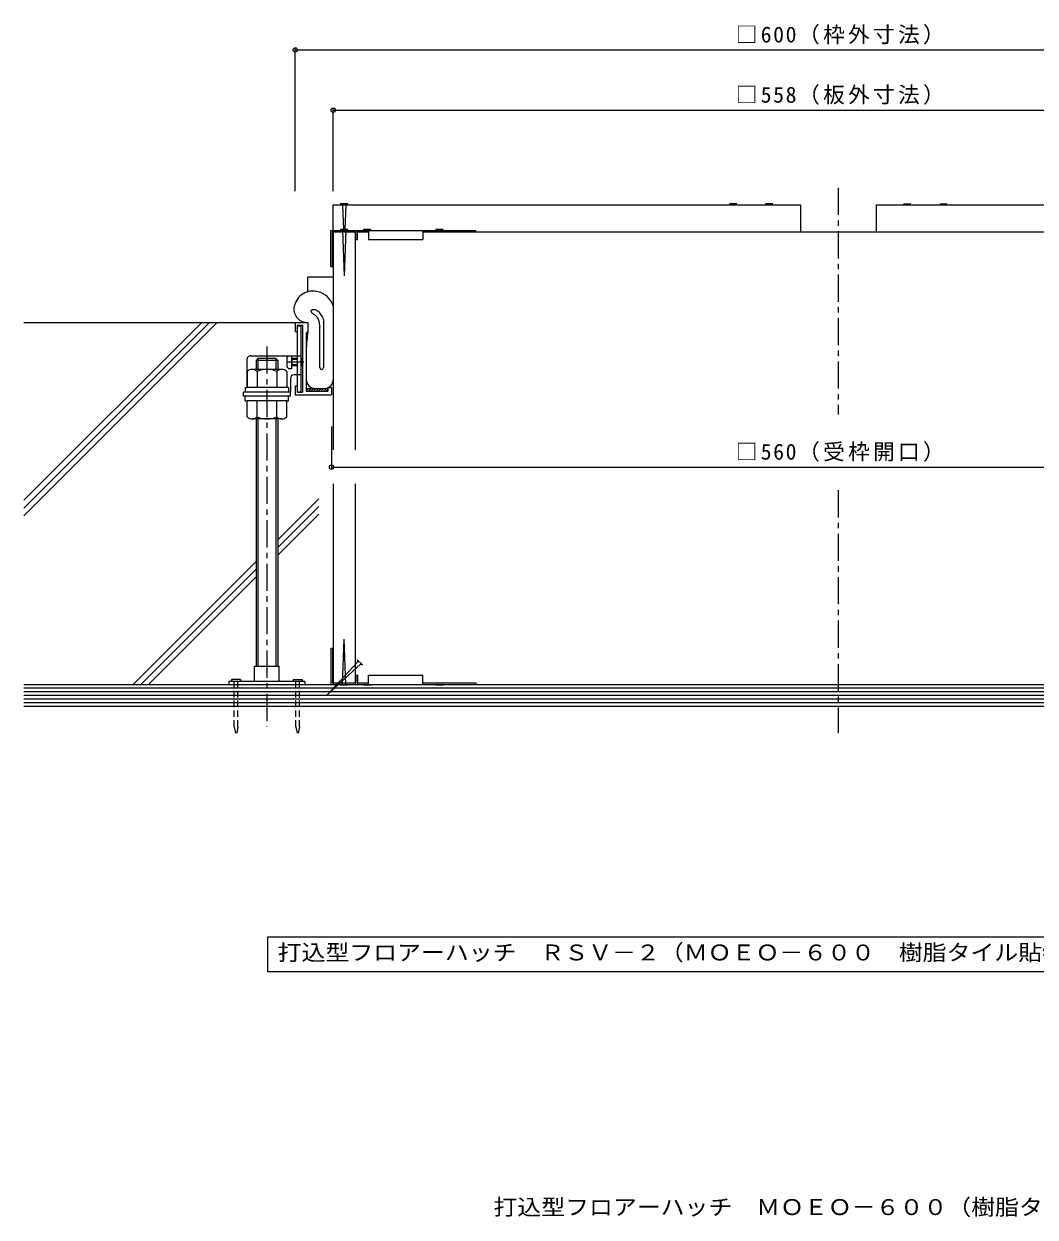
# Model space of a CAD drawing. Units: millimetres, scale not verified. Extents: x -964 to 1149, y -796 to 763.
# Drawn here: x -25 to 534, y -796 to -137 of the extents above; entities that cross this region are included whole.
import ezdxf
from ezdxf.enums import TextEntityAlignment as Align

# ---------------------------------------------------------------- set-up
doc = ezdxf.new("R2010")
doc.units = ezdxf.units.MM
doc.header["$LTSCALE"] = 3
doc.header["$PDMODE"] = 32
doc.header["$PDSIZE"] = 2.4
doc.linetypes.add('CHAIN1', pattern=[8, 5, -1, 1, -1])
doc.linetypes.add('DASHED1', pattern=[1.8, 1.2, -0.6])
for name, color, linetype, lineweight in [('0-1', 2, 'Continuous', 9), ('0-4', 7, 'Continuous', 9), ('0-5', 6, 'Continuous', 5), ('0-6', 3, 'Continuous', 9), ('0-8', 3, 'Continuous', 9), ('0-9', 2, 'Continuous', 9), ('0-A', 3, 'Continuous', 9), ('0-B', 4, 'Continuous', 9), ('0-C', 4, 'Continuous', 9), ('D-4', 7, 'Continuous', 9)]:
    doc.layers.add(name, color=color, linetype=linetype, lineweight=lineweight)
doc.layers.add('F-5', color=2, linetype='Continuous')
doc.styles.add('ＭＳ ゴシック', font='')
doc.styles.get('ＭＳ ゴシック').set_extended_font_data('MS Gothic')

msp = doc.modelspace()

# ---------------------------------------------------------------- linework, layer by layer
at = {"layer": '0-1', "linetype": 'CHAIN1'}
for p, q in [((425.193, -227.449), (425.193, -352.713)), ((425.193, -394.603), (425.193, -528.644))]:
    msp.add_line(p, q, dxfattribs=at)
at = {"layer": '0-1'}
for p, q in [((125.193, -301.83), (125.193, -304.63)), ((125.193, -301.83), (132.193, -301.83)), ((132.193, -301.83), (132.193, -306.83)), ((125.393, -304.83), (125.193, -304.63)), ((125.393, -304.83), (125.193, -305.03)), ((125.193, -305.03), (125.193, -306.83)), ((125.193, -306.83), (126.193, -306.83)), ((126.193, -303.33), (126.193, -306.83)), ((126.193, -303.33), (129.193, -303.33)), ((129.193, -303.33), (129.193, -340.331)), ((131.193, -307.83), (132.193, -306.83)), ((125.193, -336.83), (125.193, -341.83)), ((125.193, -341.83), (145.193, -341.83)), ((126.193, -340.331), (129.193, -340.331)), ((143.193, -337.83), (145.193, -337.83)), ((143.193, -337.83), (143.193, -339.83)), ((145.193, -337.83), (145.193, -341.83))]:
    msp.add_line(p, q, dxfattribs=at)
for points in [[(131.193, -307.83), (131.193, -339.83), (143.193, -339.83)], [(125.193, -336.83), (126.193, -336.83), (126.193, -340.331)]]:
    msp.add_lwpolyline(points, dxfattribs=at)
at = {"layer": '0-4'}
for p, q in [((125.193, -229.33), (125.193, -150.418)), ((125.193, -151.318), (725.193, -151.318)), ((146.193, -229.33), (146.193, -183.683)), ((146.193, -184.583), (704.193, -184.583)), ((145.193, -359.33), (145.193, -382.73)), ((145.193, -381.83), (705.193, -381.83))]:
    msp.add_line(p, q, dxfattribs=at)
for p in [(125.193, -151.318), (146.193, -184.583), (145.193, -381.83)]:
    msp.add_point(p, dxfattribs=at)
at = {"layer": '0-5'}
for p, q in [((140.694, -300.266), (140.694, -326.83)), ((138.694, -326.83), (138.694, -304.134))]:
    msp.add_line(p, q, dxfattribs=at)
for points in [[(140.761, -300.266), (140.549, -299.504), (140.263, -298.799), (139.922, -298.155), (139.542, -297.572), (139.137, -297.05), (138.717, -296.589), (138.29, -296.188), (137.863, -295.843), (137.443, -295.554), (137.033, -295.317), (136.637, -295.13), (136.259, -294.988), (135.901, -294.888), (135.566, -294.828), (135.256, -294.804), (134.972, -294.812), (134.718, -294.85), (134.493, -294.912), (134.299, -294.997), (134.138, -295.1), (134.01, -295.219), (133.916, -295.351), (133.857, -295.492), (133.832, -295.64), (133.842, -295.794), (133.886, -295.95), (133.964, -296.108), (134.073, -296.266), (134.214, -296.425), (134.383, -296.584), (134.58, -296.744), (134.8, -296.907), (135.042, -297.076), (135.302, -297.253), (135.576, -297.442), (135.86, -297.649), (136.15, -297.877), (136.441, -298.133), (136.729, -298.423)], [(136.729, -298.423), (137.009, -298.752), (137.276, -299.126), (137.527, -299.552), (137.759, -300.032), (137.967, -300.572), (138.151, -301.172), (138.312, -301.832), (138.452, -302.55), (138.576, -303.321), (138.694, -304.134)]]:
    msp.add_lwpolyline(points, dxfattribs=at)
for centre, radius, start, end in [((135.053, -295.291), 10.743, 74.75882, 167.28302), ((134.74, -296.438), 11.932, 18.47726, 74.75847), ((131.705, -294.536), 7.311, 167.28299, 266.17224), ((217.96, -320.405), 86.835, 171.0061, 177.73975), ((139.694, -326.83), 1, 180, 359.99985), ((139.694, -326.83), 1, 0, 2.38312), ((136.193, -333.33), 5, 180, 270), ((141.193, -333.33), 5, 270, 0)]:
    msp.add_arc(centre, radius, start, end, dxfattribs=at)
at = {"layer": '0-6', "color": 6, "lineweight": 5}
for p, q in [((-24.807, -301.83), (125.193, -301.83)), ((-24.807, -408.631), (81.993, -301.83)), ((-24.807, -404.388), (77.75, -301.83)), ((-24.807, -400.145), (73.508, -301.83)), ((115.493, -421.977), (138.171, -399.3)), ((115.493, -426.22), (138.171, -403.542)), ((115.493, -430.463), (138.171, -407.785)), ((35.64, -501.83), (103.493, -433.977)), ((39.882, -501.83), (103.493, -438.22)), ((44.125, -501.83), (103.493, -442.463)), ((-24.807, -501.83), (875.193, -501.83)), ((-24.807, -503.83), (875.193, -503.83)), ((-24.807, -505.83), (875.193, -505.83)), ((-24.807, -507.83), (875.193, -507.83)), ((-24.807, -509.83), (875.193, -509.83)), ((-24.807, -511.831), (875.193, -511.831)), ((-24.807, -513.83), (875.193, -513.83))]:
    msp.add_line(p, q, dxfattribs=at)
at = {"layer": '0-8', "linetype": 'CHAIN1'}
msp.add_line((109.493, -315.148), (109.493, -525.231), dxfattribs=at)
at = {"layer": '0-8'}
for p, q in [((104.493, -321.83), (103.493, -322.83)), ((115.493, -322.83), (103.493, -322.83)), ((103.493, -322.83), (103.493, -327.829)), ((114.493, -321.83), (104.493, -321.83)), ((104.493, -321.83), (104.493, -327.829)), ((115.493, -322.83), (114.493, -321.83)), ((114.493, -321.83), (114.493, -327.829)), ((115.493, -322.83), (115.493, -327.829)), ((103.493, -355.129), (103.493, -491.83)), ((104.493, -355.129), (104.493, -491.83)), ((114.493, -355.129), (114.493, -491.83)), ((115.493, -355.129), (115.493, -491.83)), ((89.993, -499.231), (89.993, -500.231)), ((94.993, -499.231), (89.993, -499.231)), ((94.993, -499.231), (94.993, -500.231)), ((123.993, -499.231), (128.993, -499.231)), ((123.993, -499.231), (123.993, -500.231)), ((128.993, -499.231), (128.993, -500.231))]:
    msp.add_line(p, q, dxfattribs=at)
at = {"layer": '0-8', "color": 4}
for p, q in [((98.543, -328.955), (98.543, -337.829)), ((117.7, -327.829), (101.285, -327.829)), ((104.028, -328.955), (104.028, -337.829)), ((114.958, -328.955), (114.958, -337.829)), ((98.543, -354.003), (98.543, -345.129)), ((104.028, -354.003), (104.028, -345.129)), ((114.958, -354.003), (114.958, -345.129)), ((117.7, -355.129), (101.285, -355.129))]:
    msp.add_line(p, q, dxfattribs=at)
at = {"layer": '0-8', "color": 6, "lineweight": 5}
for p, q in [((97.493, -337.829), (97.493, -340.329)), ((97.493, -337.829), (98.543, -337.829)), ((97.493, -345.129), (97.493, -342.629)), ((121.493, -337.829), (120.443, -337.829)), ((121.493, -337.829), (121.493, -340.329)), ((121.493, -345.129), (121.493, -342.629)), ((97.493, -345.129), (98.543, -345.129)), ((120.443, -345.129), (121.493, -345.129))]:
    msp.add_line(p, q, dxfattribs=at)
at = {"layer": '0-8', "linetype": 'DASHED1'}
for p, q in [((91.493, -525.231), (91.493, -500.231)), ((93.493, -525.231), (93.493, -500.231)), ((125.493, -525.231), (125.493, -500.231)), ((127.493, -525.231), (127.493, -500.231)), ((91.493, -525.231), (92.493, -530.231)), ((93.493, -525.231), (92.493, -530.231)), ((125.493, -525.231), (126.493, -530.231)), ((127.493, -525.231), (126.493, -530.231))]:
    msp.add_line(p, q, dxfattribs=at)
at = {"layer": '0-8', "color": 4}
for points in [[(120.443, -328.955), (120.443, -337.829), (98.543, -337.829)], [(120.443, -354.003), (120.443, -345.129), (98.543, -345.129)]]:
    msp.add_lwpolyline(points, dxfattribs=at)
for centre, radius, start, end in [((101.285, -331.732), 3.903, 45.36182, 134.6387), ((109.493, -341.657), 13.828, 66.7197, 113.2802), ((117.7, -331.732), 3.903, 45.36104, 134.6387), ((101.285, -351.226), 3.903, 225.3613, 314.63818), ((109.493, -341.301), 13.828, 246.7198, 293.2803), ((117.7, -351.226), 3.903, 225.3613, 314.63896)]:
    msp.add_arc(centre, radius, start, end, dxfattribs=at)
at = {"layer": '0-9', "color": 4}
for p, q in [((131.193, -339.645), (132.508, -338.33)), ((131.193, -338.33), (143.193, -338.33)), ((132.422, -339.83), (133.922, -338.33)), ((133.836, -339.83), (135.336, -338.33)), ((135.25, -339.83), (136.75, -338.33)), ((136.665, -339.83), (138.164, -338.33)), ((138.079, -339.83), (139.579, -338.33)), ((139.493, -339.83), (140.993, -338.33)), ((140.907, -339.83), (142.407, -338.33)), ((142.321, -339.83), (143.193, -338.959))]:
    msp.add_line(p, q, dxfattribs=at)
at = {"layer": '0-9'}
for p, q in [((102.693, -499.731), (102.693, -491.83)), ((102.693, -491.83), (116.293, -491.83)), ((116.293, -499.731), (116.293, -491.83)), ((88.493, -500.231), (88.493, -501.83)), ((130.493, -500.231), (88.493, -500.231)), ((130.493, -500.231), (130.493, -501.83))]:
    msp.add_line(p, q, dxfattribs=at)
for centre, start, end in [((102.193, -499.731), 270, 0), ((116.793, -499.731), 180, 270)]:
    msp.add_arc(centre, 0.5, start, end, dxfattribs=at)
at = {"layer": '0-A'}
for p, q in [((158.693, -256.031), (158.693, -251.83)), ((159.493, -251.83), (165.693, -251.83)), ((165.693, -251.03), (165.693, -256.031)), ((165.693, -256.031), (195.693, -256.031)), ((195.693, -251.03), (195.693, -256.031)), ((195.693, -251.83), (224.893, -251.83)), ((224.893, -251.83), (224.893, -251.03)), ((146.193, -276.83), (132.193, -276.83)), ((132.193, -284.936), (132.193, -276.83)), ((144.893, -271.03), (146.193, -271.03)), ((128.493, -303.831), (126.193, -303.831)), ((126.193, -303.831), (126.193, -336.83)), ((128.493, -340.331), (128.493, -303.831)), ((98.493, -322.329), (98.493, -337.829)), ((100.492, -320.329), (128.493, -320.328)), ((120.593, -321.631), (120.593, -326.031)), ((123.193, -327.33), (123.193, -320.331)), ((126.193, -321.83), (123.193, -321.83)), ((126.193, -322.33), (123.193, -322.33)), ((128.493, -321.83), (128.693, -321.83)), ((128.493, -322.33), (129.193, -322.33)), ((129.193, -322.33), (128.693, -321.83)), ((128.693, -325.83), (128.693, -321.83)), ((121.893, -327.33), (123.193, -327.33)), ((126.193, -325.33), (123.193, -325.33)), ((126.193, -325.83), (123.193, -325.83)), ((128.493, -325.33), (129.192, -325.33)), ((128.493, -325.83), (128.693, -325.83)), ((129.193, -325.33), (128.693, -325.83)), ((122.493, -332.829), (122.493, -340.329)), ((128.493, -330.829), (124.493, -330.829)), ((122.493, -340.329), (96.493, -340.329)), ((122.493, -342.629), (122.493, -340.329)), ((128.493, -340.331), (126.193, -340.331)), ((144.893, -481.831), (146.193, -481.831)), ((158.693, -496.83), (158.693, -501.031)), ((159.493, -501.031), (165.693, -501.031)), ((165.693, -496.83), (195.693, -496.83)), ((165.693, -501.831), (165.693, -496.83)), ((195.693, -501.831), (195.693, -496.83)), ((195.693, -501.031), (224.893, -501.031)), ((224.893, -501.031), (224.893, -501.831))]:
    msp.add_line(p, q, dxfattribs=at)
at = {"layer": '0-A', "linetype": 'DASHED1'}
for p, q in [((123.193, -321.83), (124.193, -322.33)), ((123.533, -325.33), (123.533, -322.33)), ((123.193, -325.83), (124.193, -325.33))]:
    msp.add_line(p, q, dxfattribs=at)
at = {"layer": '0-A', "linetype": 'CHAIN1'}
msp.add_line((129.915, -323.83), (120.32, -323.83), dxfattribs=at)
at = {"layer": '0-A'}
for points in [[(144.893, -271.03), (144.893, -251.03), (224.893, -251.03)], [(145.693, -271.03), (145.693, -251.83), (158.693, -251.83)], [(158.693, -256.031), (159.493, -256.031), (159.493, -251.03)], [(122.493, -342.629), (96.493, -342.629), (96.493, -340.329)], [(144.893, -481.831), (144.893, -501.831), (224.893, -501.831)], [(145.693, -481.831), (145.693, -501.031), (158.693, -501.031)], [(158.693, -496.83), (159.493, -496.83), (159.493, -501.831)]]:
    msp.add_lwpolyline(points, dxfattribs=at)
for centre, radius, start, end in [((100.493, -322.329), 2, 87.84021, 180), ((121.893, -321.631), 1.3, 89.99931, 178.65263), ((121.893, -326.031), 1.3, 179.99194, 270.00269), ((124.493, -332.829), 2, 90.00223, 180.0009)]:
    msp.add_arc(centre, radius, start, end, dxfattribs=at)
at = {"layer": '0-B', "color": 6, "lineweight": 5}
for p, q in [((146.193, -251.83), (146.193, -236.83)), ((146.193, -236.83), (404.287, -236.83)), ((404.287, -236.83), (404.287, -251.83)), ((446.099, -236.83), (446.099, -251.83)), ((446.099, -236.83), (704.193, -236.83))]:
    msp.add_line(p, q, dxfattribs=at)
at = {"layer": '0-B'}
for p, q in [((146.193, -251.83), (146.193, -372.294)), ((158.193, -251.83), (158.193, -372.294)), ((224.893, -251.83), (625.493, -251.83)), ((146.193, -390.985), (146.193, -501.83)), ((158.193, -390.985), (158.193, -501.83))]:
    msp.add_line(p, q, dxfattribs=at)
at = {"layer": '0-C'}
for p, q in [((154.193, -236.33), (150.193, -236.33)), ((151.193, -236.83), (150.193, -236.33)), ((151.193, -236.83), (151.741, -250.53)), ((153.193, -236.83), (152.645, -250.53)), ((154.193, -236.33), (153.193, -236.83)), ((369.074, -236.33), (365.074, -236.33)), ((366.074, -236.83), (365.074, -236.33)), ((369.074, -236.33), (368.074, -236.83)), ((389.074, -236.33), (385.074, -236.33)), ((386.074, -236.83), (385.074, -236.33)), ((389.074, -236.33), (388.074, -236.83)), ((461.312, -236.33), (462.312, -236.83)), ((461.312, -236.33), (465.312, -236.33)), ((464.312, -236.83), (465.312, -236.33)), ((481.312, -236.33), (482.312, -236.83)), ((481.312, -236.33), (485.312, -236.33)), ((484.312, -236.83), (485.312, -236.33)), ((154.193, -250.53), (150.193, -250.53)), ((151.193, -251.03), (150.193, -250.53)), ((154.193, -250.53), (153.193, -251.03)), ((166.893, -250.53), (162.893, -250.53)), ((163.893, -251.03), (162.893, -250.53)), ((166.893, -250.53), (165.893, -251.03)), ((206.893, -250.53), (202.893, -250.53)), ((203.893, -251.03), (202.893, -250.53)), ((206.893, -250.53), (205.893, -251.03)), ((151.193, -251.03), (152.193, -276.032)), ((153.193, -251.03), (152.193, -276.032)), ((151.193, -501.831), (152.193, -476.829)), ((153.193, -501.831), (152.193, -476.829)), ((159.778, -489.302), (142.806, -507.687)), ((161.192, -490.716), (142.806, -507.687)), ((159.425, -488.241), (159.778, -489.302)), ((159.425, -488.241), (162.253, -491.069)), ((161.192, -490.716), (162.253, -491.069)), ((151.193, -501.831), (150.193, -502.331)), ((154.193, -502.331), (150.193, -502.331)), ((154.193, -502.331), (153.193, -501.831)), ((163.893, -501.831), (162.893, -502.331)), ((166.893, -502.331), (162.893, -502.331)), ((166.893, -502.331), (165.893, -501.831)), ((203.893, -501.831), (202.893, -502.331)), ((206.893, -502.331), (202.893, -502.331)), ((206.893, -502.331), (205.893, -501.831))]:
    msp.add_line(p, q, dxfattribs=at)
at = {"layer": 'D-4', "color": 2}
msp.add_lwpolyline([(110.089, -660.753), (110.089, -641.253), (740.297, -641.253), (740.297, -660.753)], close=True, dxfattribs=at)

# ---------------------------------------------------------------- texts
at = {"layer": '0-4', "color": 2, "char_height": 8.798, "attachment_point": 7, "style": 'ＭＳ ゴシック'}
for s, insert in [('\\T1.15;□600（枠外寸法）', (368.568, -148.318)), ('\\T1.15;□558（板外寸法）', (368.568, -181.583)), ('\\T1.15;□560（受枠開口）', (368.568, -378.83))]:
    msp.add_mtext(s, dxfattribs=dict(at, insert=insert))
at = {"layer": 'D-4', "color": 2, "style": 'ＭＳ ゴシック', "width": 1.1}
msp.add_text('打込型フロアーハッチ\u3000ＲＳＶ－２（ＭＯＥＯ－６００\u3000樹脂タイル貼物用）\u3000Ｃ＝\u3000\u3000\u3000Ｓ＝１：３', height=8.798, dxfattribs=at).set_placement((115.443, -657.003), align=Align.BOTTOM_LEFT)
at = {"layer": 'F-5', "style": 'ＭＳ ゴシック', "width": 1.1}
msp.add_text('打込型フロアーハッチ\u3000ＭＯＥＯ－６００（樹脂タイル貼物用）\u3000Ｃ＝', height=8.798, dxfattribs=at).set_placement((234.664, -797.684), align=Align.BOTTOM_LEFT)

doc.saveas('drawing.dxf')
